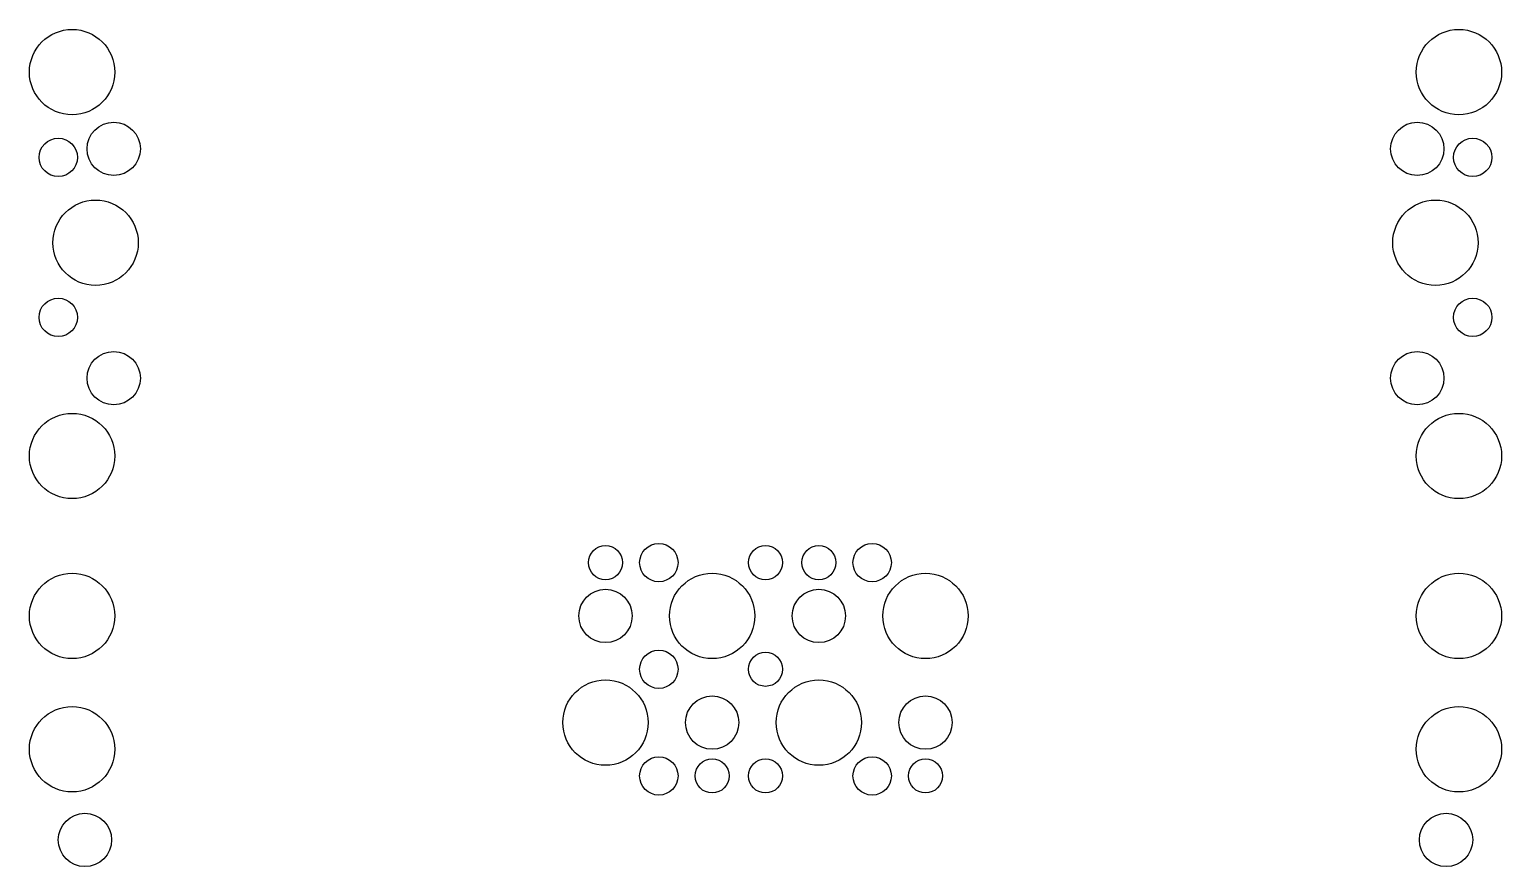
# Model space of a CAD drawing. Extents: x -690 to 690, y -385 to 400.
import ezdxf

# ---------------------------------------------------------------- set-up
doc = ezdxf.new("R2010")
doc.units = 0

msp = doc.modelspace()

# ---------------------------------------------------------------- linework, layer by layer
for centre, radius in [((-650, 360), 40), ((650, 360), 40), ((-611, 288), 25), ((611, 288), 25), ((-663, 280), 18), ((663, 280), 18), ((-628, 200), 40), ((628, 200), 40), ((-663, 130), 18), ((663, 130), 18), ((-611, 73), 25), ((611, 73), 25), ((-650, 0), 40), ((650, 0), 40), ((-100, -100), 18), ((100, -100), 18), ((-150, -100), 16), ((0, -100), 16), ((50, -100), 16), ((-650, -150), 40), ((-650, -150), 40), ((-50, -150), 40), ((150, -150), 40), ((650, -150), 40), ((650, -150), 40), ((-150, -150), 25), ((50, -150), 25), ((-100, -200), 18), ((0, -200), 16), ((-150, -250), 40), ((50, -250), 40), ((-50, -250), 25), ((150, -250), 25), ((-650, -275), 40), ((650, -275), 40), ((-100, -300), 18), ((-50, -300), 16), ((0, -300), 16), ((100, -300), 18), ((150, -300), 16), ((-638, -360), 25), ((638, -360), 25)]:
    msp.add_circle(centre, radius)

doc.saveas('drawing.dxf')
